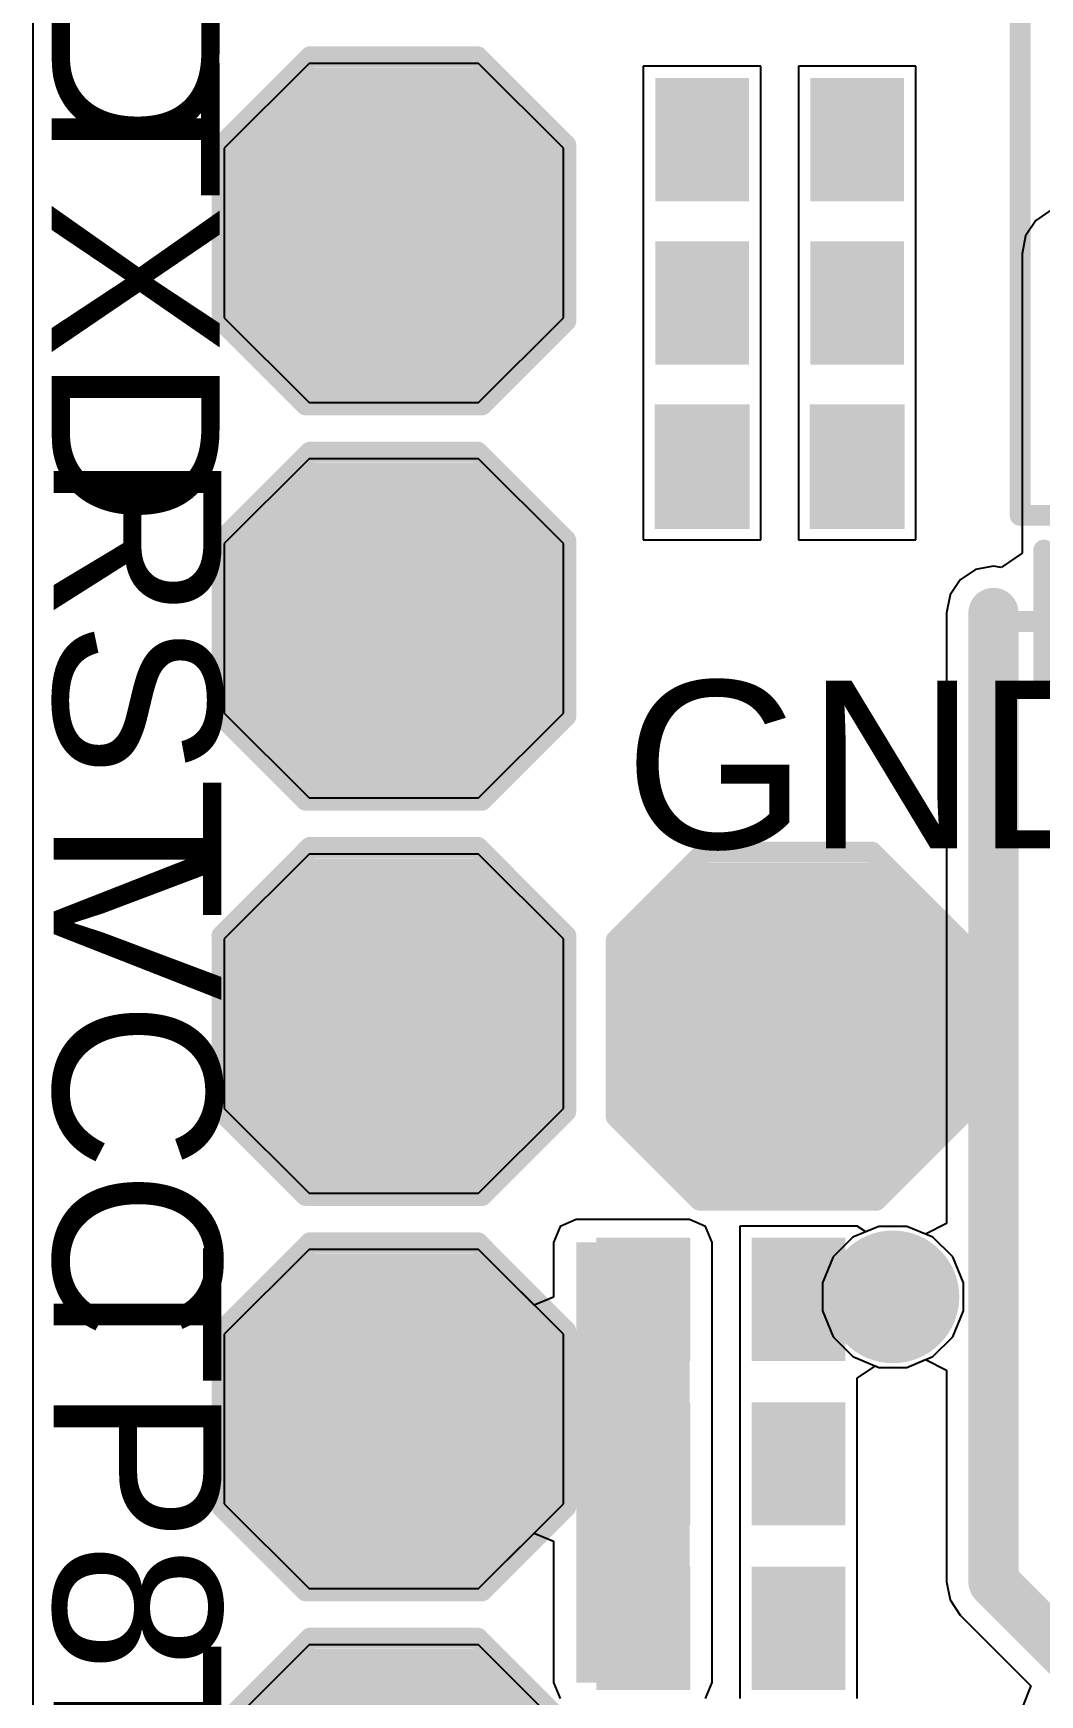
# Model space of a CAD drawing. Header units: millimetres. Extents: x -0.2 to 45, y 0 to 49.7.
# Drawn here: x -0.03 to 6.07, y 34.17 to 44.23 of the extents above; entities that cross this region are included whole.
import ezdxf

# ---------------------------------------------------------------- set-up
doc = ezdxf.new("R2010")
doc.units = ezdxf.units.MM
for name, color, linetype in [('BottomLayer', 5, 'Continuous'), ('BottomPaste', 16, 'Continuous'), ('BottomSolder', 6, 'Continuous'), ('MultiLayer', 9, 'Continuous'), ('PadHoleLayer', 156, 'Continuous'), ('TopLayer', 1, 'Continuous'), ('TopOverlay', 2, 'Continuous'), ('TopPaste', 8, 'Continuous'), ('TopSolder', 216, 'Continuous'), ('ViaHoleLayer', 16, 'Continuous')]:
    doc.layers.add(name, color=color, linetype=linetype)
doc.styles.add('Arial', font='', dxfattribs={"height": 0.2})
doc.styles.get('Arial').set_extended_font_data('Arial')

# ---------------------------------------------------------------- blocks, each defined once
blk = doc.blocks.new('T____P______TH_1_8___H_________0_92___3')
at = {"layer": 'BottomLayer'}
blk.add_hatch(color=5, dxfattribs=at).paths.add_polyline_path([(0.45, 0.9), (-0.45, 0.9), (-0.9, 0.45), (-0.9, -0.45), (-0.45, -0.9), (0.45, -0.9), (0.9, -0.45), (0.9, 0.45)])
at = {"layer": 'BottomSolder'}
blk.add_hatch(color=6, dxfattribs=at).paths.add_polyline_path([(0.501, 1.002), (-0.501, 1.002), (-1.002, 0.501), (-1.002, -0.501), (-0.501, -1.002), (0.501, -1.002), (1.002, -0.501), (1.002, 0.501)])
at = {"layer": 'MultiLayer'}
blk.add_hatch(color=9, dxfattribs=at).paths.add_polyline_path([(0.45, 0.9), (-0.45, 0.9), (-0.9, 0.45), (-0.9, -0.45), (-0.45, -0.9), (0.45, -0.9), (0.9, -0.45), (0.9, 0.45)])
at = {"layer": 'PadHoleLayer'}
h = blk.add_hatch(color=156, dxfattribs=at)
edge = h.paths.add_edge_path()
edge.add_arc((0, 0), 0.46, 0, 360)
at = {"layer": 'TopLayer'}
blk.add_hatch(color=1, dxfattribs=at).paths.add_polyline_path([(0.45, 0.9), (-0.45, 0.9), (-0.9, 0.45), (-0.9, -0.45), (-0.45, -0.9), (0.45, -0.9), (0.9, -0.45), (0.9, 0.45)])
at = {"layer": 'TopSolder'}
blk.add_hatch(color=216, dxfattribs=at).paths.add_polyline_path([(0.501, 1.002), (-0.501, 1.002), (-1.002, 0.501), (-1.002, -0.501), (-0.501, -1.002), (0.501, -1.002), (1.002, -0.501), (1.002, 0.501)])
at = {"layer": 'TopOverlay', "const_width": 0.127}
for points in [[(-1.041, 0.533), (-0.508, 1.067)], [(-0.508, 1.067), (0.508, 1.067)], [(0.508, 1.067), (1.041, 0.533)], [(-1.041, -0.533), (-1.041, 0.533)], [(1.041, -0.533), (1.041, 0.533)], [(-1.041, -0.533), (-0.533, -1.041)], [(0.533, -1.041), (1.041, -0.533)], [(-0.508, -1.041), (0.533, -1.041)]]:
    blk.add_lwpolyline(points, dxfattribs=at)
at = {"layer": 'TopOverlay', "const_width": 0.0635}
for points in [[(-0.54, 1.067, 1), (-0.476, 1.067, 1)], [(-0.54, 1.067, 1), (-0.476, 1.067, 1)], [(0.476, 1.067, 1), (0.54, 1.067, 1)], [(0.476, 1.067, 1), (0.54, 1.067, 1)], [(-1.073, 0.533, 1), (-1.01, 0.533, 1)], [(-1.073, 0.533, 1), (-1.01, 0.533, 1)], [(1.01, 0.533, 1), (1.073, 0.533, 1)], [(1.01, 0.533, 1), (1.073, 0.533, 1)], [(-1.073, -0.533, 1), (-1.01, -0.533, 1)], [(-1.073, -0.533, 1), (-1.01, -0.533, 1)], [(1.01, -0.533, 1), (1.073, -0.533, 1)], [(1.01, -0.533, 1), (1.073, -0.533, 1)], [(-0.565, -1.041, 1), (-0.502, -1.041, 1)], [(-0.54, -1.041, 1), (-0.476, -1.041, 1)], [(0.502, -1.041, 1), (0.565, -1.041, 1)], [(0.502, -1.041, 1), (0.565, -1.041, 1)]]:
    blk.add_lwpolyline(points, format="xyb", close=True, dxfattribs=at)
blk = doc.blocks.new('T____P______TH_1_8___H_________0_92___4')
at = {"layer": 'BottomLayer'}
blk.add_hatch(color=5, dxfattribs=at).paths.add_polyline_path([(0.45, 0.9), (-0.45, 0.9), (-0.9, 0.45), (-0.9, -0.45), (-0.45, -0.9), (0.45, -0.9), (0.9, -0.45), (0.9, 0.45)])
at = {"layer": 'BottomSolder'}
blk.add_hatch(color=6, dxfattribs=at).paths.add_polyline_path([(0.501, 1.002), (-0.501, 1.002), (-1.002, 0.501), (-1.002, -0.501), (-0.501, -1.002), (0.501, -1.002), (1.002, -0.501), (1.002, 0.501)])
at = {"layer": 'MultiLayer'}
blk.add_hatch(color=9, dxfattribs=at).paths.add_polyline_path([(0.45, 0.9), (-0.45, 0.9), (-0.9, 0.45), (-0.9, -0.45), (-0.45, -0.9), (0.45, -0.9), (0.9, -0.45), (0.9, 0.45)])
at = {"layer": 'PadHoleLayer'}
h = blk.add_hatch(color=156, dxfattribs=at)
edge = h.paths.add_edge_path()
edge.add_arc((0, 0), 0.46, 0, 360)
at = {"layer": 'TopLayer'}
blk.add_hatch(color=1, dxfattribs=at).paths.add_polyline_path([(0.45, 0.9), (-0.45, 0.9), (-0.9, 0.45), (-0.9, -0.45), (-0.45, -0.9), (0.45, -0.9), (0.9, -0.45), (0.9, 0.45)])
at = {"layer": 'TopSolder'}
blk.add_hatch(color=216, dxfattribs=at).paths.add_polyline_path([(0.501, 1.002), (-0.501, 1.002), (-1.002, 0.501), (-1.002, -0.501), (-0.501, -1.002), (0.501, -1.002), (1.002, -0.501), (1.002, 0.501)])
at = {"layer": 'TopOverlay', "const_width": 0.127}
for points in [[(-1.041, 0.533), (-0.508, 1.067)], [(-0.508, 1.067), (0.508, 1.067)], [(0.508, 1.067), (1.041, 0.533)], [(-1.041, -0.533), (-1.041, 0.533)], [(1.041, -0.533), (1.041, 0.533)], [(-1.041, -0.533), (-0.533, -1.041)], [(0.533, -1.041), (1.041, -0.533)], [(-0.508, -1.041), (0.533, -1.041)]]:
    blk.add_lwpolyline(points, dxfattribs=at)
at = {"layer": 'TopOverlay', "const_width": 0.0635}
for points in [[(-0.54, 1.067, 1), (-0.476, 1.067, 1)], [(-0.54, 1.067, 1), (-0.476, 1.067, 1)], [(0.476, 1.067, 1), (0.54, 1.067, 1)], [(0.476, 1.067, 1), (0.54, 1.067, 1)], [(-1.073, 0.533, 1), (-1.01, 0.533, 1)], [(-1.073, 0.533, 1), (-1.01, 0.533, 1)], [(1.01, 0.533, 1), (1.073, 0.533, 1)], [(1.01, 0.533, 1), (1.073, 0.533, 1)], [(-1.073, -0.533, 1), (-1.01, -0.533, 1)], [(-1.073, -0.533, 1), (-1.01, -0.533, 1)], [(1.01, -0.533, 1), (1.073, -0.533, 1)], [(1.01, -0.533, 1), (1.073, -0.533, 1)], [(-0.565, -1.041, 1), (-0.502, -1.041, 1)], [(-0.54, -1.041, 1), (-0.476, -1.041, 1)], [(0.502, -1.041, 1), (0.565, -1.041, 1)], [(0.502, -1.041, 1), (0.565, -1.041, 1)]]:
    blk.add_lwpolyline(points, format="xyb", close=True, dxfattribs=at)
blk = doc.blocks.new('T____P______TH_1_8___H_________0_92___6')
at = {"layer": 'BottomLayer'}
blk.add_hatch(color=5, dxfattribs=at).paths.add_polyline_path([(0.45, 0.9), (-0.45, 0.9), (-0.9, 0.45), (-0.9, -0.45), (-0.45, -0.9), (0.45, -0.9), (0.9, -0.45), (0.9, 0.45)])
at = {"layer": 'BottomSolder'}
blk.add_hatch(color=6, dxfattribs=at).paths.add_polyline_path([(0.501, 1.002), (-0.501, 1.002), (-1.002, 0.501), (-1.002, -0.501), (-0.501, -1.002), (0.501, -1.002), (1.002, -0.501), (1.002, 0.501)])
at = {"layer": 'MultiLayer'}
blk.add_hatch(color=9, dxfattribs=at).paths.add_polyline_path([(0.45, 0.9), (-0.45, 0.9), (-0.9, 0.45), (-0.9, -0.45), (-0.45, -0.9), (0.45, -0.9), (0.9, -0.45), (0.9, 0.45)])
at = {"layer": 'PadHoleLayer'}
h = blk.add_hatch(color=156, dxfattribs=at)
edge = h.paths.add_edge_path()
edge.add_arc((0, 0), 0.46, 0, 360)
at = {"layer": 'TopLayer'}
blk.add_hatch(color=1, dxfattribs=at).paths.add_polyline_path([(0.45, 0.9), (-0.45, 0.9), (-0.9, 0.45), (-0.9, -0.45), (-0.45, -0.9), (0.45, -0.9), (0.9, -0.45), (0.9, 0.45)])
at = {"layer": 'TopSolder'}
blk.add_hatch(color=216, dxfattribs=at).paths.add_polyline_path([(0.501, 1.002), (-0.501, 1.002), (-1.002, 0.501), (-1.002, -0.501), (-0.501, -1.002), (0.501, -1.002), (1.002, -0.501), (1.002, 0.501)])
at = {"layer": 'TopOverlay', "const_width": 0.127}
for points in [[(-1.041, 0.533), (-0.508, 1.067)], [(-0.508, 1.067), (0.508, 1.067)], [(0.508, 1.067), (1.041, 0.533)], [(-1.041, -0.533), (-1.041, 0.533)], [(1.041, -0.533), (1.041, 0.533)], [(-1.041, -0.533), (-0.533, -1.041)], [(0.533, -1.041), (1.041, -0.533)], [(-0.508, -1.041), (0.533, -1.041)]]:
    blk.add_lwpolyline(points, dxfattribs=at)
at = {"layer": 'TopOverlay', "const_width": 0.0635}
for points in [[(-0.54, 1.067, 1), (-0.476, 1.067, 1)], [(-0.54, 1.067, 1), (-0.476, 1.067, 1)], [(0.476, 1.067, 1), (0.54, 1.067, 1)], [(0.476, 1.067, 1), (0.54, 1.067, 1)], [(-1.073, 0.533, 1), (-1.01, 0.533, 1)], [(-1.073, 0.533, 1), (-1.01, 0.533, 1)], [(1.01, 0.533, 1), (1.073, 0.533, 1)], [(1.01, 0.533, 1), (1.073, 0.533, 1)], [(-1.073, -0.533, 1), (-1.01, -0.533, 1)], [(-1.073, -0.533, 1), (-1.01, -0.533, 1)], [(1.01, -0.533, 1), (1.073, -0.533, 1)], [(1.01, -0.533, 1), (1.073, -0.533, 1)], [(-0.565, -1.041, 1), (-0.502, -1.041, 1)], [(-0.54, -1.041, 1), (-0.476, -1.041, 1)], [(0.502, -1.041, 1), (0.565, -1.041, 1)], [(0.502, -1.041, 1), (0.565, -1.041, 1)]]:
    blk.add_lwpolyline(points, format="xyb", close=True, dxfattribs=at)
blk = doc.blocks.new('T____P______TH_1_8___H_________0_92___7')
at = {"layer": 'BottomLayer'}
blk.add_hatch(color=5, dxfattribs=at).paths.add_polyline_path([(0.45, 0.9), (-0.45, 0.9), (-0.9, 0.45), (-0.9, -0.45), (-0.45, -0.9), (0.45, -0.9), (0.9, -0.45), (0.9, 0.45)])
at = {"layer": 'BottomSolder'}
blk.add_hatch(color=6, dxfattribs=at).paths.add_polyline_path([(0.501, 1.002), (-0.501, 1.002), (-1.002, 0.501), (-1.002, -0.501), (-0.501, -1.002), (0.501, -1.002), (1.002, -0.501), (1.002, 0.501)])
at = {"layer": 'MultiLayer'}
blk.add_hatch(color=9, dxfattribs=at).paths.add_polyline_path([(0.45, 0.9), (-0.45, 0.9), (-0.9, 0.45), (-0.9, -0.45), (-0.45, -0.9), (0.45, -0.9), (0.9, -0.45), (0.9, 0.45)])
at = {"layer": 'PadHoleLayer'}
h = blk.add_hatch(color=156, dxfattribs=at)
edge = h.paths.add_edge_path()
edge.add_arc((0, 0), 0.46, 0, 360)
at = {"layer": 'TopLayer'}
blk.add_hatch(color=1, dxfattribs=at).paths.add_polyline_path([(0.45, 0.9), (-0.45, 0.9), (-0.9, 0.45), (-0.9, -0.45), (-0.45, -0.9), (0.45, -0.9), (0.9, -0.45), (0.9, 0.45)])
at = {"layer": 'TopSolder'}
blk.add_hatch(color=216, dxfattribs=at).paths.add_polyline_path([(0.501, 1.002), (-0.501, 1.002), (-1.002, 0.501), (-1.002, -0.501), (-0.501, -1.002), (0.501, -1.002), (1.002, -0.501), (1.002, 0.501)])
at = {"layer": 'TopOverlay', "const_width": 0.127}
for points in [[(-1.041, 0.533), (-0.508, 1.067)], [(-0.508, 1.067), (0.508, 1.067)], [(0.508, 1.067), (1.041, 0.533)], [(-1.041, -0.533), (-1.041, 0.533)], [(1.041, -0.533), (1.041, 0.533)], [(-1.041, -0.533), (-0.533, -1.041)], [(0.533, -1.041), (1.041, -0.533)], [(-0.508, -1.041), (0.533, -1.041)]]:
    blk.add_lwpolyline(points, dxfattribs=at)
at = {"layer": 'TopOverlay', "const_width": 0.0635}
for points in [[(-0.54, 1.067, 1), (-0.476, 1.067, 1)], [(-0.54, 1.067, 1), (-0.476, 1.067, 1)], [(0.476, 1.067, 1), (0.54, 1.067, 1)], [(0.476, 1.067, 1), (0.54, 1.067, 1)], [(-1.073, 0.533, 1), (-1.01, 0.533, 1)], [(-1.073, 0.533, 1), (-1.01, 0.533, 1)], [(1.01, 0.533, 1), (1.073, 0.533, 1)], [(1.01, 0.533, 1), (1.073, 0.533, 1)], [(-1.073, -0.533, 1), (-1.01, -0.533, 1)], [(-1.073, -0.533, 1), (-1.01, -0.533, 1)], [(1.01, -0.533, 1), (1.073, -0.533, 1)], [(1.01, -0.533, 1), (1.073, -0.533, 1)], [(-0.565, -1.041, 1), (-0.502, -1.041, 1)], [(-0.54, -1.041, 1), (-0.476, -1.041, 1)], [(0.502, -1.041, 1), (0.565, -1.041, 1)], [(0.502, -1.041, 1), (0.565, -1.041, 1)]]:
    blk.add_lwpolyline(points, format="xyb", close=True, dxfattribs=at)
blk = doc.blocks.new('T____P______TH_1_8___H_________0_92___8')
at = {"layer": 'BottomLayer'}
blk.add_hatch(color=5, dxfattribs=at).paths.add_polyline_path([(0.45, 0.9), (-0.45, 0.9), (-0.9, 0.45), (-0.9, -0.45), (-0.45, -0.9), (0.45, -0.9), (0.9, -0.45), (0.9, 0.45)])
at = {"layer": 'BottomSolder'}
blk.add_hatch(color=6, dxfattribs=at).paths.add_polyline_path([(0.501, 1.002), (-0.501, 1.002), (-1.002, 0.501), (-1.002, -0.501), (-0.501, -1.002), (0.501, -1.002), (1.002, -0.501), (1.002, 0.501)])
at = {"layer": 'MultiLayer'}
blk.add_hatch(color=9, dxfattribs=at).paths.add_polyline_path([(0.45, 0.9), (-0.45, 0.9), (-0.9, 0.45), (-0.9, -0.45), (-0.45, -0.9), (0.45, -0.9), (0.9, -0.45), (0.9, 0.45)])
at = {"layer": 'PadHoleLayer'}
h = blk.add_hatch(color=156, dxfattribs=at)
edge = h.paths.add_edge_path()
edge.add_arc((0, 0), 0.46, 0, 360)
at = {"layer": 'TopLayer'}
blk.add_hatch(color=1, dxfattribs=at).paths.add_polyline_path([(0.45, 0.9), (-0.45, 0.9), (-0.9, 0.45), (-0.9, -0.45), (-0.45, -0.9), (0.45, -0.9), (0.9, -0.45), (0.9, 0.45)])
at = {"layer": 'TopSolder'}
blk.add_hatch(color=216, dxfattribs=at).paths.add_polyline_path([(0.501, 1.002), (-0.501, 1.002), (-1.002, 0.501), (-1.002, -0.501), (-0.501, -1.002), (0.501, -1.002), (1.002, -0.501), (1.002, 0.501)])
at = {"layer": 'TopOverlay', "const_width": 0.127}
for points in [[(-1.041, 0.533), (-0.508, 1.067)], [(-0.508, 1.067), (0.508, 1.067)], [(0.508, 1.067), (1.041, 0.533)], [(-1.041, -0.533), (-1.041, 0.533)], [(1.041, -0.533), (1.041, 0.533)], [(-1.041, -0.533), (-0.533, -1.041)], [(0.533, -1.041), (1.041, -0.533)], [(-0.508, -1.041), (0.533, -1.041)]]:
    blk.add_lwpolyline(points, dxfattribs=at)
at = {"layer": 'TopOverlay', "const_width": 0.0635}
for points in [[(-0.54, 1.067, 1), (-0.476, 1.067, 1)], [(-0.54, 1.067, 1), (-0.476, 1.067, 1)], [(0.476, 1.067, 1), (0.54, 1.067, 1)], [(0.476, 1.067, 1), (0.54, 1.067, 1)], [(-1.073, 0.533, 1), (-1.01, 0.533, 1)], [(-1.073, 0.533, 1), (-1.01, 0.533, 1)], [(1.01, 0.533, 1), (1.073, 0.533, 1)], [(1.01, 0.533, 1), (1.073, 0.533, 1)], [(-1.073, -0.533, 1), (-1.01, -0.533, 1)], [(-1.073, -0.533, 1), (-1.01, -0.533, 1)], [(1.01, -0.533, 1), (1.073, -0.533, 1)], [(1.01, -0.533, 1), (1.073, -0.533, 1)], [(-0.565, -1.041, 1), (-0.502, -1.041, 1)], [(-0.54, -1.041, 1), (-0.476, -1.041, 1)], [(0.502, -1.041, 1), (0.565, -1.041, 1)], [(0.502, -1.041, 1), (0.565, -1.041, 1)]]:
    blk.add_lwpolyline(points, format="xyb", close=True, dxfattribs=at)
blk = doc.blocks.new('T____P______TH_1_8___H_________0_92___9')
at = {"layer": 'BottomLayer'}
blk.add_hatch(color=5, dxfattribs=at).paths.add_polyline_path([(0.45, 0.9), (-0.45, 0.9), (-0.9, 0.45), (-0.9, -0.45), (-0.45, -0.9), (0.45, -0.9), (0.9, -0.45), (0.9, 0.45)])
at = {"layer": 'BottomSolder'}
blk.add_hatch(color=6, dxfattribs=at).paths.add_polyline_path([(0.501, 1.002), (-0.501, 1.002), (-1.002, 0.501), (-1.002, -0.501), (-0.501, -1.002), (0.501, -1.002), (1.002, -0.501), (1.002, 0.501)])
at = {"layer": 'MultiLayer'}
blk.add_hatch(color=9, dxfattribs=at).paths.add_polyline_path([(0.45, 0.9), (-0.45, 0.9), (-0.9, 0.45), (-0.9, -0.45), (-0.45, -0.9), (0.45, -0.9), (0.9, -0.45), (0.9, 0.45)])
at = {"layer": 'PadHoleLayer'}
h = blk.add_hatch(color=156, dxfattribs=at)
edge = h.paths.add_edge_path()
edge.add_arc((0, 0), 0.46, 0, 360)
at = {"layer": 'TopLayer'}
blk.add_hatch(color=1, dxfattribs=at).paths.add_polyline_path([(0.45, 0.9), (-0.45, 0.9), (-0.9, 0.45), (-0.9, -0.45), (-0.45, -0.9), (0.45, -0.9), (0.9, -0.45), (0.9, 0.45)])
at = {"layer": 'TopSolder'}
blk.add_hatch(color=216, dxfattribs=at).paths.add_polyline_path([(0.501, 1.002), (-0.501, 1.002), (-1.002, 0.501), (-1.002, -0.501), (-0.501, -1.002), (0.501, -1.002), (1.002, -0.501), (1.002, 0.501)])
at = {"layer": 'TopOverlay', "const_width": 0.127}
for points in [[(-1.041, 0.533), (-0.508, 1.067)], [(-0.508, 1.067), (0.508, 1.067)], [(0.508, 1.067), (1.041, 0.533)], [(-1.041, -0.533), (-1.041, 0.533)], [(1.041, -0.533), (1.041, 0.533)], [(-1.041, -0.533), (-0.533, -1.041)], [(0.533, -1.041), (1.041, -0.533)], [(-0.508, -1.041), (0.533, -1.041)]]:
    blk.add_lwpolyline(points, dxfattribs=at)
at = {"layer": 'TopOverlay', "const_width": 0.0635}
for points in [[(-0.54, 1.067, 1), (-0.476, 1.067, 1)], [(-0.54, 1.067, 1), (-0.476, 1.067, 1)], [(0.476, 1.067, 1), (0.54, 1.067, 1)], [(0.476, 1.067, 1), (0.54, 1.067, 1)], [(-1.073, 0.533, 1), (-1.01, 0.533, 1)], [(-1.073, 0.533, 1), (-1.01, 0.533, 1)], [(1.01, 0.533, 1), (1.073, 0.533, 1)], [(1.01, 0.533, 1), (1.073, 0.533, 1)], [(-1.073, -0.533, 1), (-1.01, -0.533, 1)], [(-1.073, -0.533, 1), (-1.01, -0.533, 1)], [(1.01, -0.533, 1), (1.073, -0.533, 1)], [(1.01, -0.533, 1), (1.073, -0.533, 1)], [(-0.565, -1.041, 1), (-0.502, -1.041, 1)], [(-0.54, -1.041, 1), (-0.476, -1.041, 1)], [(0.502, -1.041, 1), (0.565, -1.041, 1)], [(0.502, -1.041, 1), (0.565, -1.041, 1)]]:
    blk.add_lwpolyline(points, format="xyb", close=True, dxfattribs=at)
blk = doc.blocks.new('R___0402_B_17')
at = {"layer": 'BottomLayer'}
for points in [[(-0.241, 0.318), (-0.241, -0.318), (-0.699, -0.318), (-0.699, 0.318)], [(0.699, 0.318), (0.699, -0.318), (0.241, -0.318), (0.241, 0.318)]]:
    blk.add_hatch(color=5, dxfattribs=at).paths.add_polyline_path(points)
at = {"layer": 'BottomPaste'}
for points in [[(-0.241, 0.318), (-0.241, -0.318), (-0.699, -0.318), (-0.699, 0.318)], [(0.699, 0.318), (0.699, -0.318), (0.241, -0.318), (0.241, 0.318)]]:
    blk.add_hatch(color=16, dxfattribs=at).paths.add_polyline_path(points)
at = {"layer": 'BottomSolder'}
for points in [[(-0.186, 0.373), (-0.186, -0.373), (-0.754, -0.373), (-0.754, 0.373)], [(0.754, 0.373), (0.754, -0.373), (0.186, -0.373), (0.186, 0.373)]]:
    blk.add_hatch(color=6, dxfattribs=at).paths.add_polyline_path(points)
blk = doc.blocks.new('R___0402_B_18')
at = {"layer": 'BottomLayer'}
for points in [[(-0.241, 0.318), (-0.241, -0.318), (-0.699, -0.318), (-0.699, 0.318)], [(0.699, 0.318), (0.699, -0.318), (0.241, -0.318), (0.241, 0.318)]]:
    blk.add_hatch(color=5, dxfattribs=at).paths.add_polyline_path(points)
at = {"layer": 'BottomPaste'}
for points in [[(-0.241, 0.318), (-0.241, -0.318), (-0.699, -0.318), (-0.699, 0.318)], [(0.699, 0.318), (0.699, -0.318), (0.241, -0.318), (0.241, 0.318)]]:
    blk.add_hatch(color=16, dxfattribs=at).paths.add_polyline_path(points)
at = {"layer": 'BottomSolder'}
for points in [[(-0.186, 0.373), (-0.186, -0.373), (-0.754, -0.373), (-0.754, 0.373)], [(0.754, 0.373), (0.754, -0.373), (0.186, -0.373), (0.186, 0.373)]]:
    blk.add_hatch(color=6, dxfattribs=at).paths.add_polyline_path(points)
blk = doc.blocks.new('R___0402_B_19')
at = {"layer": 'BottomLayer'}
for points in [[(-0.241, 0.318), (-0.241, -0.318), (-0.699, -0.318), (-0.699, 0.318)], [(0.699, 0.318), (0.699, -0.318), (0.241, -0.318), (0.241, 0.318)]]:
    blk.add_hatch(color=5, dxfattribs=at).paths.add_polyline_path(points)
at = {"layer": 'BottomPaste'}
for points in [[(-0.241, 0.318), (-0.241, -0.318), (-0.699, -0.318), (-0.699, 0.318)], [(0.699, 0.318), (0.699, -0.318), (0.241, -0.318), (0.241, 0.318)]]:
    blk.add_hatch(color=16, dxfattribs=at).paths.add_polyline_path(points)
at = {"layer": 'BottomSolder'}
for points in [[(-0.186, 0.373), (-0.186, -0.373), (-0.754, -0.373), (-0.754, 0.373)], [(0.754, 0.373), (0.754, -0.373), (0.186, -0.373), (0.186, 0.373)]]:
    blk.add_hatch(color=6, dxfattribs=at).paths.add_polyline_path(points)
blk = doc.blocks.new('R___0402_B_37')
at = {"layer": 'BottomLayer'}
for points in [[(-0.241, 0.318), (-0.241, -0.318), (-0.699, -0.318), (-0.699, 0.318)], [(0.699, 0.318), (0.699, -0.318), (0.241, -0.318), (0.241, 0.318)]]:
    blk.add_hatch(color=5, dxfattribs=at).paths.add_polyline_path(points)
at = {"layer": 'BottomPaste'}
for points in [[(-0.241, 0.318), (-0.241, -0.318), (-0.699, -0.318), (-0.699, 0.318)], [(0.699, 0.318), (0.699, -0.318), (0.241, -0.318), (0.241, 0.318)]]:
    blk.add_hatch(color=16, dxfattribs=at).paths.add_polyline_path(points)
at = {"layer": 'BottomSolder'}
for points in [[(-0.186, 0.373), (-0.186, -0.373), (-0.754, -0.373), (-0.754, 0.373)], [(0.754, 0.373), (0.754, -0.373), (0.186, -0.373), (0.186, 0.373)]]:
    blk.add_hatch(color=6, dxfattribs=at).paths.add_polyline_path(points)
blk = doc.blocks.new('R___0402_B_38')
at = {"layer": 'BottomLayer'}
for points in [[(-0.241, 0.318), (-0.241, -0.318), (-0.699, -0.318), (-0.699, 0.318)], [(0.699, 0.318), (0.699, -0.318), (0.241, -0.318), (0.241, 0.318)]]:
    blk.add_hatch(color=5, dxfattribs=at).paths.add_polyline_path(points)
at = {"layer": 'BottomPaste'}
for points in [[(-0.241, 0.318), (-0.241, -0.318), (-0.699, -0.318), (-0.699, 0.318)], [(0.699, 0.318), (0.699, -0.318), (0.241, -0.318), (0.241, 0.318)]]:
    blk.add_hatch(color=16, dxfattribs=at).paths.add_polyline_path(points)
at = {"layer": 'BottomSolder'}
for points in [[(-0.186, 0.373), (-0.186, -0.373), (-0.754, -0.373), (-0.754, 0.373)], [(0.754, 0.373), (0.754, -0.373), (0.186, -0.373), (0.186, 0.373)]]:
    blk.add_hatch(color=6, dxfattribs=at).paths.add_polyline_path(points)
blk = doc.blocks.new('C___0402_B_46')
at = {"layer": 'BottomLayer'}
for points in [[(-0.241, 0.317), (-0.241, -0.318), (-0.699, -0.318), (-0.699, 0.317)], [(0.699, 0.317), (0.699, -0.318), (0.241, -0.318), (0.241, 0.317)]]:
    blk.add_hatch(color=5, dxfattribs=at).paths.add_polyline_path(points)
at = {"layer": 'BottomPaste'}
for points in [[(-0.241, 0.317), (-0.241, -0.318), (-0.699, -0.318), (-0.699, 0.317)], [(0.699, 0.317), (0.699, -0.318), (0.241, -0.318), (0.241, 0.317)]]:
    blk.add_hatch(color=16, dxfattribs=at).paths.add_polyline_path(points)
at = {"layer": 'BottomSolder'}
for points in [[(-0.181, 0.377), (-0.181, -0.377), (-0.758, -0.377), (-0.758, 0.377)], [(0.758, 0.377), (0.758, -0.377), (0.181, -0.377), (0.181, 0.377)]]:
    blk.add_hatch(color=6, dxfattribs=at).paths.add_polyline_path(points)
blk = doc.blocks.new('C____D_83')
at = {"layer": 'TopLayer'}
for points in [[(-4.25, 1.45), (-1.85, 1.45), (-1.85, -1.45), (-4.25, -1.45)], [(1.85, 1.45), (4.25, 1.45), (4.25, -1.45), (1.85, -1.45)]]:
    blk.add_hatch(color=1, dxfattribs=at).paths.add_polyline_path(points)
at = {"layer": 'TopPaste'}
for points in [[(-4.25, 1.45), (-1.85, 1.45), (-1.85, -1.45), (-4.25, -1.45)], [(1.85, 1.45), (4.25, 1.45), (4.25, -1.45), (1.85, -1.45)]]:
    blk.add_hatch(color=8, dxfattribs=at).paths.add_polyline_path(points)
at = {"layer": 'TopSolder'}
for points in [[(-4.352, 1.552), (-1.748, 1.552), (-1.748, -1.552), (-4.352, -1.552)], [(1.748, 1.552), (4.352, 1.552), (4.352, -1.552), (1.748, -1.552)]]:
    blk.add_hatch(color=216, dxfattribs=at).paths.add_polyline_path(points)
at = {"layer": 'TopOverlay', "const_width": 0.127}
for points in [[(-4.293, 2.388), (-4.293, 1.651)], [(-3.65, 2.15), (-3.65, 1.709)], [(-3.65, 2.15), (3.65, 2.15)], [(3.65, 2.15), (3.65, 1.709)], [(-4.699, 2.007), (-3.861, 2.007)], [(-3.65, -1.709), (-3.65, -2.15)], [(3.65, -1.709), (3.65, -2.15)], [(-3.65, -2.15), (3.65, -2.15)]]:
    blk.add_lwpolyline(points, dxfattribs=at)
at = {"layer": 'TopOverlay', "const_width": 0.0635}
for points in [[(-4.324, 2.388, 1), (-4.261, 2.388, 1)], [(-3.682, 2.15, 1), (-3.618, 2.15, 1)], [(-3.682, 2.15, 1), (-3.618, 2.15, 1)], [(3.618, 2.15, 1), (3.682, 2.15, 1)], [(3.618, 2.15, 1), (3.682, 2.15, 1)], [(-4.731, 2.007, 1), (-4.667, 2.007, 1)], [(-3.893, 2.007, 1), (-3.829, 2.007, 1)], [(-4.324, 1.651, 1), (-4.261, 1.651, 1)], [(-3.682, 1.709, 1), (-3.618, 1.709, 1)], [(3.618, 1.709, 1), (3.682, 1.709, 1)], [(-3.682, -1.709, 1), (-3.618, -1.709, 1)], [(3.618, -1.709, 1), (3.682, -1.709, 1)], [(-3.682, -2.15, 1), (-3.618, -2.15, 1)], [(-3.682, -2.15, 1), (-3.618, -2.15, 1)], [(3.618, -2.15, 1), (3.682, -2.15, 1)], [(3.618, -2.15, 1), (3.682, -2.15, 1)]]:
    blk.add_lwpolyline(points, format="xyb", close=True, dxfattribs=at)

msp = doc.modelspace()

# ---------------------------------------------------------------- hatches: boundary and pattern name
at = {"layer": 'BottomLayer'}
msp.add_hatch(color=5, dxfattribs=at).paths.add_polyline_path([(3.264, 34.239), (3.95, 34.239), (3.95, 36.906), (3.264, 36.906)])
h = msp.add_hatch(color=5, dxfattribs=at)
edge = h.paths.add_edge_path()
edge.add_arc((5.182, 36.576), 0.3, 0, 360)
at = {"layer": 'BottomSolder'}
h = msp.add_hatch(color=6, dxfattribs=at)
edge = h.paths.add_edge_path()
edge.add_arc((5.182, 36.576), 0.402, 0, 360)
at = {"layer": 'TopLayer'}
h = msp.add_hatch(color=1, dxfattribs=at)
edge = h.paths.add_edge_path()
edge.add_arc((5.182, 36.576), 0.3, 0, 360)
at = {"layer": 'TopSolder'}
h = msp.add_hatch(color=216, dxfattribs=at)
edge = h.paths.add_edge_path()
edge.add_arc((5.182, 36.576), 0.402, 0, 360)
at = {"layer": 'ViaHoleLayer'}
h = msp.add_hatch(color=16, dxfattribs=at)
edge = h.paths.add_edge_path()
edge.add_arc((5.182, 36.576), 0.15, 0, 360)

# ---------------------------------------------------------------- linework, layer by layer
at = {"layer": 'BottomLayer'}
for p, q in [((-0.025, 0), (-0.025, 49.528)), ((1.646, 44.047), (1.132, 43.534)), ((2.672, 44.047), (1.646, 44.047)), ((3.186, 43.534), (2.672, 44.047)), ((4.381, 44.031), (3.67, 44.031)), ((3.67, 44.031), (3.67, 43.167)), ((4.381, 43.167), (4.381, 44.031)), ((5.321, 44.031), (4.61, 44.031)), ((4.61, 44.031), (4.61, 43.167)), ((5.321, 43.167), (5.321, 44.031)), ((1.132, 43.534), (1.132, 42.507)), ((3.186, 42.507), (3.186, 43.534)), ((3.67, 43.167), (3.67, 43.142)), ((3.67, 43.142), (3.67, 43.04)), ((4.381, 43.142), (4.381, 43.167)), ((4.381, 43.04), (4.381, 43.142)), ((4.61, 43.167), (4.61, 43.142)), ((4.61, 43.142), (4.61, 43.04)), ((5.321, 43.142), (5.321, 43.167)), ((5.321, 43.04), (5.321, 43.142)), ((3.67, 43.04), (3.67, 43.015)), ((3.67, 43.015), (3.67, 42.177)), ((4.381, 43.015), (4.381, 43.04)), ((4.381, 42.177), (4.381, 43.015)), ((4.61, 43.04), (4.61, 43.015)), ((4.61, 43.015), (4.61, 42.177)), ((5.321, 43.015), (5.321, 43.04)), ((5.321, 42.177), (5.321, 43.015)), ((1.132, 42.507), (1.646, 41.993)), ((2.672, 41.993), (3.186, 42.507)), ((3.67, 42.177), (3.67, 42.151)), ((4.381, 42.151), (4.381, 42.177)), ((4.61, 42.177), (4.61, 42.151)), ((5.321, 42.151), (5.321, 42.177)), ((3.67, 42.151), (3.67, 42.05)), ((4.381, 42.05), (4.381, 42.151)), ((4.61, 42.151), (4.61, 42.05)), ((5.321, 42.05), (5.321, 42.151)), ((1.646, 41.993), (2.672, 41.993)), ((3.67, 42.05), (3.67, 42.024)), ((3.67, 42.024), (3.67, 41.161)), ((4.381, 42.024), (4.381, 42.05)), ((4.381, 41.161), (4.381, 42.024)), ((4.61, 42.05), (4.61, 42.024)), ((4.61, 42.024), (4.61, 41.161)), ((5.321, 42.024), (5.321, 42.05)), ((5.321, 41.161), (5.321, 42.024)), ((1.646, 41.652), (1.132, 41.139)), ((2.672, 41.652), (1.646, 41.652)), ((3.186, 41.139), (2.672, 41.652)), ((1.132, 41.139), (1.132, 40.112)), ((3.186, 40.112), (3.186, 41.139)), ((3.67, 41.161), (4.381, 41.161)), ((4.61, 41.161), (5.321, 41.161)), ((1.132, 40.112), (1.646, 39.598)), ((2.672, 39.598), (3.186, 40.112)), ((1.646, 39.598), (2.672, 39.598)), ((1.646, 39.258), (1.132, 38.744)), ((2.672, 39.258), (1.646, 39.258)), ((3.186, 38.744), (2.672, 39.258)), ((1.132, 38.744), (1.132, 37.717)), ((3.186, 37.717), (3.186, 38.744)), ((1.132, 37.717), (1.646, 37.204)), ((2.672, 37.204), (3.186, 37.717)), ((1.646, 37.204), (2.672, 37.204)), ((3.264, 37.044), (3.167, 37.003)), ((3.95, 37.044), (3.264, 37.044)), ((4.047, 37.003), (3.95, 37.044)), ((3.167, 37.003), (3.126, 36.906)), ((4.087, 36.906), (4.047, 37.003)), ((4.966, 37.005), (4.255, 37.005)), ((4.255, 37.005), (4.255, 36.136)), ((5.018, 36.97), (4.966, 37.005)), ((4.966, 37.005), (4.966, 37.005)), ((5.097, 37.003), (5.018, 36.97)), ((5.267, 37.003), (5.097, 37.003)), ((5.423, 36.938), (5.267, 37.003)), ((1.646, 36.863), (1.132, 36.349)), ((2.672, 36.863), (1.646, 36.863)), ((3.009, 36.526), (2.672, 36.863)), ((3.126, 36.906), (3.126, 36.575)), ((4.087, 34.239), (4.087, 36.906)), ((5.544, 36.818), (5.423, 36.938)), ((5.609, 36.661), (5.544, 36.818)), ((5.609, 36.491), (5.609, 36.661)), ((3.126, 36.575), (3.009, 36.526)), ((5.544, 36.334), (5.609, 36.491)), ((1.132, 36.349), (1.132, 35.322)), ((5.423, 36.214), (5.544, 36.334)), ((4.255, 36.136), (4.255, 36.116)), ((4.966, 36.084), (5.076, 36.158)), ((5.076, 36.158), (5.097, 36.149)), ((5.097, 36.149), (5.267, 36.149)), ((5.267, 36.149), (5.423, 36.214)), ((4.255, 36.116), (4.255, 36.009)), ((4.966, 36.009), (4.966, 36.084)), ((4.255, 36.009), (4.255, 35.989)), ((4.255, 35.989), (4.255, 35.139)), ((4.966, 35.989), (4.966, 36.009)), ((4.966, 35.139), (4.966, 35.989)), ((1.132, 35.322), (1.646, 34.809)), ((2.672, 34.809), (3.009, 35.145)), ((3.009, 35.145), (3.126, 35.097)), ((4.255, 35.139), (4.255, 35.12)), ((4.966, 35.12), (4.966, 35.139)), ((3.126, 35.097), (3.126, 34.239)), ((4.255, 35.12), (4.255, 35.012)), ((4.966, 35.012), (4.966, 35.12)), ((4.255, 35.012), (4.255, 34.993)), ((4.255, 34.993), (4.255, 34.143)), ((4.966, 34.993), (4.966, 35.012)), ((4.966, 34.143), (4.966, 34.993)), ((1.646, 34.809), (2.672, 34.809)), ((1.646, 34.468), (1.132, 33.954)), ((2.672, 34.468), (1.646, 34.468)), ((3.186, 33.954), (2.672, 34.468)), ((3.126, 34.239), (3.167, 34.142)), ((4.047, 34.142), (4.087, 34.239))]:
    msp.add_line(p, q, dxfattribs=at)
at = {"layer": 'BottomLayer', "const_width": 0.254}
msp.add_lwpolyline([(4.575, 36.576), (5.182, 36.576)], dxfattribs=at)
at = {"layer": 'BottomLayer', "const_width": 0.127}
for points in [[(4.511, 36.576, 1), (4.638, 36.576, 1)], [(5.118, 36.576, 1), (5.245, 36.576, 1)]]:
    msp.add_lwpolyline(points, format="xyb", close=True, dxfattribs=at)
at = {"layer": 'TopLayer'}
for p, q in [((-0.025, 0), (-0.025, 49.528)), ((1.646, 44.047), (1.132, 43.534)), ((2.672, 44.047), (1.646, 44.047)), ((3.186, 43.534), (2.672, 44.047)), ((1.132, 43.534), (1.132, 42.507)), ((3.186, 42.507), (3.186, 43.534)), ((6.047, 43.096), (5.985, 43.003)), ((6.139, 43.158), (6.047, 43.096)), ((5.985, 43.003), (5.964, 42.894)), ((5.964, 42.894), (5.964, 41.081)), ((1.132, 42.507), (1.646, 41.993)), ((2.672, 41.993), (3.186, 42.507)), ((1.646, 41.993), (2.672, 41.993)), ((1.646, 41.652), (1.132, 41.139)), ((2.672, 41.652), (1.646, 41.652)), ((3.186, 41.139), (2.672, 41.652)), ((1.132, 41.139), (1.132, 40.112)), ((3.186, 40.112), (3.186, 41.139)), ((5.964, 41.081), (5.837, 40.994)), ((5.682, 40.982), (5.59, 40.92)), ((5.791, 41.003), (5.682, 40.982)), ((5.837, 40.994), (5.791, 41.003)), ((5.59, 40.92), (5.528, 40.828)), ((5.528, 40.828), (5.506, 40.719)), ((5.506, 40.719), (5.506, 37.021)), ((1.132, 40.112), (1.646, 39.598)), ((2.672, 39.598), (3.186, 40.112)), ((1.646, 39.598), (2.672, 39.598)), ((1.646, 39.258), (1.132, 38.744)), ((2.672, 39.258), (1.646, 39.258)), ((3.186, 38.744), (2.672, 39.258)), ((1.132, 38.744), (1.132, 37.717)), ((3.186, 37.717), (3.186, 38.744)), ((1.132, 37.717), (1.646, 37.204)), ((2.672, 37.204), (3.186, 37.717)), ((1.646, 37.204), (2.672, 37.204)), ((5.097, 37.003), (4.94, 36.938)), ((5.267, 37.003), (5.097, 37.003)), ((5.379, 36.956), (5.267, 37.003)), ((5.506, 37.021), (5.379, 36.956)), ((1.646, 36.863), (1.132, 36.349)), ((2.672, 36.863), (1.646, 36.863)), ((3.186, 36.349), (2.672, 36.863)), ((4.94, 36.938), (4.82, 36.818)), ((4.82, 36.818), (4.755, 36.661)), ((4.755, 36.661), (4.755, 36.491)), ((4.755, 36.491), (4.82, 36.334)), ((1.132, 36.349), (1.132, 35.322)), ((3.186, 35.322), (3.186, 36.349)), ((4.82, 36.334), (4.94, 36.214)), ((4.94, 36.214), (5.097, 36.149)), ((5.097, 36.149), (5.267, 36.149)), ((5.267, 36.149), (5.379, 36.196)), ((5.379, 36.196), (5.506, 36.131)), ((5.506, 36.131), (5.506, 34.849)), ((1.132, 35.322), (1.646, 34.809)), ((2.672, 34.809), (3.186, 35.322)), ((5.506, 34.849), (5.506, 34.849)), ((5.506, 34.849), (5.528, 34.74)), ((1.646, 34.809), (2.672, 34.809)), ((5.528, 34.74), (5.59, 34.647)), ((5.59, 34.647), (6.018, 34.219)), ((1.646, 34.468), (1.132, 33.954)), ((2.672, 34.468), (1.646, 34.468)), ((3.186, 33.954), (2.672, 34.468)), ((6.018, 34.219), (5.966, 34.092))]:
    msp.add_line(p, q, dxfattribs=at)
at = {"layer": 'TopLayer', "const_width": 0.305}
for points in [[(5.791, 34.849), (5.791, 40.719)], [(5.791, 34.849), (6.756, 33.884)]]:
    msp.add_lwpolyline(points, dxfattribs=at)
at = {"layer": 'TopLayer', "const_width": 0.152}
for points in [[(5.715, 40.719, 1), (5.867, 40.719, 1)], [(5.715, 34.849, 1), (5.867, 34.849, 1)], [(5.715, 34.849, 1), (5.867, 34.849, 1)]]:
    msp.add_lwpolyline(points, format="xyb", close=True, dxfattribs=at)

# ---------------------------------------------------------------- block references
for name, p, rotation in [('C____D_83', (8.103, 44.96), 90), ('R___0402_B_38', (4.496, 43.586), 180), ('R___0402_B_37', (4.496, 42.596), 180), ('R___0402_B_17', (4.14, 36.561), 180), ('R___0402_B_18', (4.14, 35.564), 180), ('R___0402_B_19', (4.14, 34.568), 180)]:
    msp.add_blockref(name, p, dxfattribs=dict(rotation=rotation))
for name, p in [('T____P______TH_1_8___H_________0_92___8', (2.159, 43.02)), ('C___0402_B_46', (4.496, 41.605)), ('T____P______TH_1_8___H_________0_92___7', (2.159, 40.625)), ('T____P______TH_1_8___H_________0_92___4', (2.159, 38.231)), ('T____P______TH_1_8___H_________0_92___3', (4.547, 38.202)), ('T____P______TH_1_8___H_________0_92___9', (2.159, 35.836)), ('T____P______TH_1_8___H_________0_92___6', (2.159, 33.441))]:
    msp.add_blockref(name, p)

# ---------------------------------------------------------------- texts
at = {"layer": 'TopOverlay', "style": 'Arial'}
for s, rotation, p in [('RXD', 270, (0.087, 46.521)), ('TXD', 270, (0.087, 44.083)), ('RST', 270, (0.099, 41.695)), ('GND', 360, (3.557, 39.292)), ('VCC', 270, (0.098, 39.315)), ('TP8', 270, (0.099, 36.902)), ('TP9', 270, (0.099, 34.489))]:
    msp.add_text(s, height=1.016, rotation=rotation, dxfattribs=at).set_placement(p)

doc.saveas('drawing.dxf')
